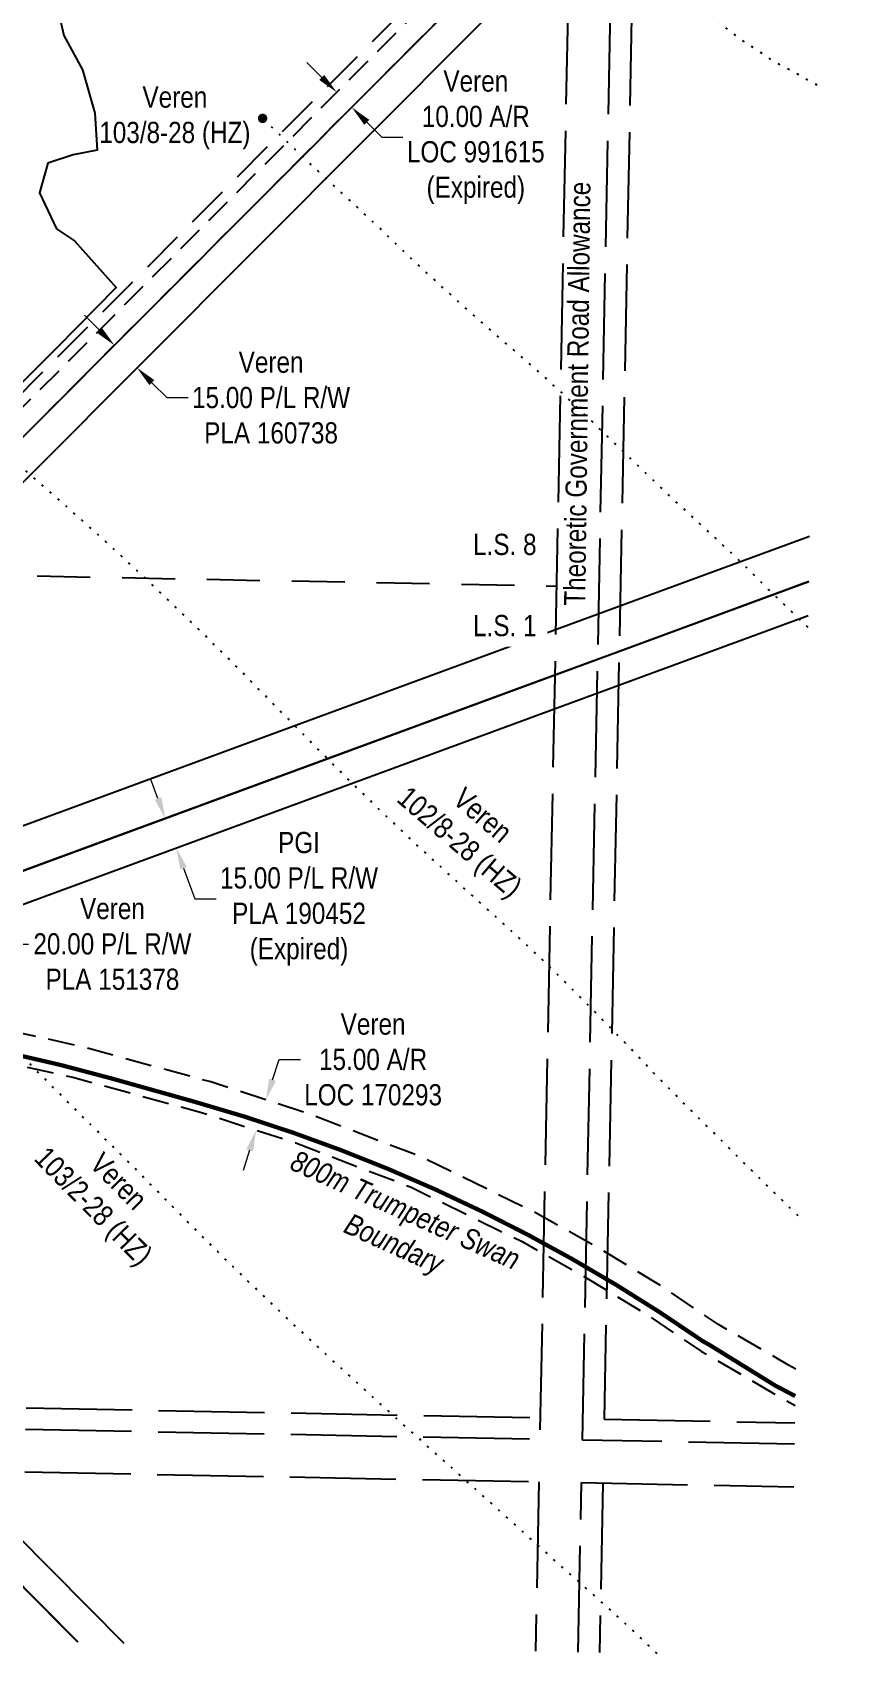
# Model space of a CAD drawing. Extents: x 398369 to 421873, y 6032457 to 6050071.
# Drawn here: x 410655 to 411042, y 6046589 to 6047353 of the extents above; entities that cross this region are included whole.
import ezdxf
from ezdxf.enums import TextEntityAlignment as Align

# ---------------------------------------------------------------- set-up
doc = ezdxf.new("R2010")
doc.units = 0
doc.header["$LTSCALE"] = 5
doc.header["$PDSIZE"] = 0.5
for name, pattern in [('DASHDOT2', [12.7, 6.35, -3.175, 0, -3.175]), ('foc-ACCESSROAD', [3.75, 2.5, -1.25]), ('foc-DOT', [1, 0.2, -0.8]), ('foc-LSD', [8, 5, -3]), ('foc-MONUMENT-BDYS', [6, 4, -2]), ('foc-UNSURVEYED', [12.5, 10, -2.5])]:
    doc.linetypes.add(name, pattern=pattern)
doc.layers.get('Defpoints').update_dxf_attribs({"color": 9})
for name, color, linetype in [('ABADATA-DRILL', 8, 'foc-DOT'), ('ABADATA-DRILL-T', 8, 'Continuous'), ('AS-WILDLIFE', 131, 'DASHDOT2'), ('C-AR', 13, 'foc-ACCESSROAD'), ('C-RW', 13, 'Continuous'), ('DETAIL-HZ-Existing', 8, 'foc-DOT'), ('F-RW', 190, 'Continuous'), ('L-MON-PLAN', 7, 'foc-MONUMENT-BDYS'), ('L-ROAD-T', 7, 'Continuous'), ('L-SECTION-LSD', 7, 'foc-LSD'), ('L-USEC', 7, 'foc-UNSURVEYED'), ('WETLAND', 143, 'Continuous')]:
    doc.layers.add(name, color=color, linetype=linetype)
for name, color, linetype, lineweight in [('C-AR-T', 13, 'Continuous', 9), ('C-RW-T', 13, 'Continuous', 9), ('F-RW-T', 190, 'Continuous', 9)]:
    doc.layers.add(name, color=color, linetype=linetype, lineweight=lineweight)
doc.styles.add('100L', font='ARIALN.TTF', dxfattribs={"height": 11})
doc.styles.add('80CG', font='ARIALN.TTF', dxfattribs={"height": 10})
doc.styles.add('80L', font='ARIALN.TTF', dxfattribs={"height": 10})
doc.dimstyles.new('Compass 5 000', dxfattribs={"dimscale": 5, "dimtxt": 9, "dimasz": 2, "dimexe": 0.2, "dimexo": 0.0625, "dimgap": 0.5, "dimtad": 0, "dimtih": 1, "dimtoh": 1, "dimzin": 0, "dimdsep": 46, "dimtxsty": '80CG', "dimcen": 0.1, "dimse1": 1, "dimse2": 1, "dimclrd": 256, "dimclrt": 256, "dimaunit": 1, "dimadec": 4, "dimazin": 0, "dimtfac": 0.06, "dimtofl": 0, "dimtmove": 0, "dimatfit": 1, "dimfxl": 0.2, "dimtolj": 1, "dimtzin": 0, "dimlwd": -1, "dimarcsym": 0})

# ---------------------------------------------------------------- blocks, each defined once
blk = doc.blocks.new('*D53')
at = {"layer": 'C-AR-T', "transparency": 16777216}
for p, q in [((410767.96, 6046859.56), (410771.05, 6046869.07)), ((410771.05, 6046869.07), (410781.05, 6046869.07)), ((410757.16, 6046826.28), (410754.07, 6046816.76))]:
    blk.add_line(p, q, dxfattribs=at)
for points in [[(410766.38, 6046860.07), (410769.55, 6046859.05), (410764.87, 6046850.05)], [(410755.57, 6046826.79), (410758.75, 6046825.76), (410760.25, 6046835.79)]]:
    blk.add_solid(points, dxfattribs=at)
at = {"layer": 'Defpoints', "color": 0, "transparency": 16777216}
for p in [(410764.48, 6046850.18), (410764.87, 6046850.05), (410759.85, 6046835.92)]:
    blk.add_point(p, dxfattribs=at)
at = {"layer": 'C-AR-T', "transparency": 16777216, "insert": (410815.35, 6046869.07), "char_height": 10, "attachment_point": 5, "style": '80CG'}
blk.add_mtext('\\A1;Veren\\P15.00 A/R\\PLOC 170293', dxfattribs=at)
blk = doc.blocks.new('*D54')
at = {"layer": 'C-AR-T', "transparency": 16777216}
for p, q in [((410791.12, 6047332.04), (410784.04, 6047339.1)), ((410812.36, 6047310.86), (410819.44, 6047303.8)), ((410819.44, 6047303.8), (410829.44, 6047303.8))]:
    blk.add_line(p, q, dxfattribs=at)
for points in [[(410792.3, 6047333.22), (410789.94, 6047330.86), (410798.2, 6047324.98)], [(410813.53, 6047312.04), (410811.18, 6047309.68), (410805.28, 6047317.92)]]:
    blk.add_solid(points, dxfattribs=at)
at = {"layer": 'Defpoints', "color": 0, "transparency": 16777216}
for p in [(410798.2, 6047324.98), (410753.09, 6047279.75), (410760.16, 6047272.69)]:
    blk.add_point(p, dxfattribs=at)
at = {"layer": 'C-AR-T', "transparency": 16777216, "insert": (410863.77, 6047303.8), "char_height": 10, "attachment_point": 5, "style": '80CG'}
blk.add_mtext('\\A1;Veren\\P10.00 A/R\\PLOC 991615\\P(Expired)', dxfattribs=at)
blk = doc.blocks.new('*D60')
at = {"layer": 'C-RW-T', "transparency": 16777216}
for p, q in [((410686.33, 6047212.82), (410679.25, 6047219.88)), ((410711.09, 6047188.12), (410718.17, 6047181.06)), ((410718.17, 6047181.06), (410728.17, 6047181.06))]:
    blk.add_line(p, q, dxfattribs=at)
for points in [[(410687.51, 6047214), (410685.15, 6047211.64), (410693.41, 6047205.76)], [(410712.27, 6047189.3), (410709.92, 6047186.94), (410704.01, 6047195.18)]]:
    blk.add_solid(points, dxfattribs=at)
at = {"layer": 'Defpoints', "color": 0, "transparency": 16777216}
for p in [(410688.32, 6047200.66), (410698.93, 6047190.08), (410704.01, 6047195.18)]:
    blk.add_point(p, dxfattribs=at)
at = {"layer": 'C-RW-T', "transparency": 16777216, "insert": (410767.26, 6047181.06), "char_height": 10, "attachment_point": 5, "style": '80CG'}
blk.add_mtext('\\A1;Veren\\P15.00 P/L R/W^JPLA 160738', dxfattribs=at)
blk = doc.blocks.new('*D66')
at = {"layer": 'Defpoints', "color": 0, "transparency": 16777216}
for p in [(410717.72, 6046982.87), (410722.58, 6046968.68), (410722.9, 6046968.8)]:
    blk.add_point(p, dxfattribs=at)
at = {"layer": 'F-RW-T', "transparency": 16777216}
for p, q in [((410713.95, 6046992.14), (410710.5, 6047001.52)), ((410726.03, 6046959.3), (410731.34, 6046944.85)), ((410731.34, 6046944.85), (410741.34, 6046944.85))]:
    blk.add_line(p, q, dxfattribs=at)
for points in [[(410715.51, 6046992.72), (410712.39, 6046991.56), (410717.4, 6046982.75)], [(410727.6, 6046959.87), (410724.47, 6046958.72), (410722.58, 6046968.68)]]:
    blk.add_solid(points, dxfattribs=at)
at = {"layer": 'F-RW-T', "transparency": 16777216, "insert": (410780.43, 6046944.85), "char_height": 10, "attachment_point": 5, "style": '80CG'}
blk.add_mtext('\\A1;PGI\\P15.00 P/L R/W\\PPLA 190452\\P(Expired)', dxfattribs=at)
blk = doc.blocks.new('*D67')
at = {"layer": 'C-RW-T', "transparency": 16777216}
for p, q in [((410622.27, 6046979.72), (410618.82, 6046989.1)), ((410636.08, 6046942.18), (410642.94, 6046923.53)), ((410642.94, 6046923.53), (410652.94, 6046923.53))]:
    blk.add_line(p, q, dxfattribs=at)
for points in [[(410623.84, 6046980.29), (410620.71, 6046979.14), (410625.73, 6046970.33)], [(410637.64, 6046942.76), (410634.52, 6046941.61), (410632.63, 6046951.57)]]:
    blk.add_solid(points, dxfattribs=at)
at = {"layer": 'Defpoints', "color": 0, "transparency": 16777216}
for p in [(410815.04, 6047039.97), (410821.94, 6047021.21), (410625.73, 6046970.33)]:
    blk.add_point(p, dxfattribs=at)
at = {"layer": 'C-RW-T', "transparency": 16777216, "insert": (410692.48, 6046923.53), "char_height": 10, "attachment_point": 5, "style": '80CG'}
blk.add_mtext('\\A1;Veren\\P20.00 P/L R/W^JPLA 151378', dxfattribs=at)
blk = doc.blocks.new('BH_Existing')
at = {"layer": 'DETAIL-HZ-Existing'}
h = blk.add_hatch(color=256, dxfattribs=at)
h.dxf.hatch_style = 1
edge = h.paths.add_edge_path()
edge.add_arc((0, 0), 0.45, 0, 360)

msp = doc.modelspace()

# ---------------------------------------------------------------- linework, layer by layer
at = {"layer": 'ABADATA-DRILL', "flags": 128}
for points in [[(411024.694, 6047328.338), (411020.71, 6047330.59), (411003.905, 6047339.824), (410987.817, 6047350.495), (410972.684, 6047362.428), (410958.066, 6047375.13), (410943.963, 6047388.094), (410929.434, 6047400.755), (410914.894, 6047413.356), (410901.353, 6047426.949), (410888.731, 6047441.544), (410876.943, 6047456.813), (410867.995, 6047468.967), (410854.922, 6047486.641)], [(410949.268, 6046589.065), (410940.532, 6046597.412), (410926.429, 6046610.375), (410912.012, 6046623.135), (410897.677, 6046635.952), (410883.392, 6046648.809), (410869.136, 6046661.625), (410854.86, 6046674.432), (410840.553, 6046687.209), (410826.227, 6046700.017), (410812.032, 6046712.852), (410797.907, 6046725.735), (410783.775, 6046738.729), (410769.724, 6046751.841), (410755.846, 6046765.051), (410742.003, 6046778.549), (410728.373, 6046792.143), (410714.853, 6046805.786), (410701.383, 6046819.427), (410687.73, 6046832.931), (410674.028, 6046846.457), (410660.457, 6046860.05), (410646.888, 6046873.734), (410633.471, 6046887.494), (410620.175, 6046901.352), (410606.94, 6046915.258), (410593.382, 6046928.991), (410579.467, 6046942.341), (410565.447, 6046955.493), (410551.427, 6046968.605), (410537.376, 6046981.647), (410523.275, 6046994.74), (410509.385, 6047007.839), (410495.58, 6047021.197), (410484.962, 6047031.843), (410470.268, 6047046.838)]]:
    msp.add_lwpolyline(points, dxfattribs=at)
at = {"layer": 'AS-WILDLIFE', "const_width": 2, "flags": 128}
msp.add_lwpolyline([(409867.811, 6046610.271), (409877.676, 6046621.716), (409894.469, 6046640.019), (409911.822, 6046657.791), (409929.719, 6046675.016), (409948.142, 6046691.677), (409967.073, 6046707.757), (409986.494, 6046723.243), (410006.387, 6046738.118), (410026.732, 6046752.368), (410047.509, 6046765.979), (410068.7, 6046778.939), (410090.282, 6046791.235), (410112.236, 6046802.854), (410134.54, 6046813.787), (410157.172, 6046824.021), (410180.112, 6046833.549), (410203.336, 6046842.359), (410226.822, 6046850.444), (410250.549, 6046857.796), (410274.492, 6046864.407), (410298.628, 6046870.272), (410322.936, 6046875.385), (410347.39, 6046879.741), (410371.968, 6046883.335), (410396.645, 6046886.164), (410421.399, 6046888.226), (410446.204, 6046889.519), (410471.038, 6046890.041), (410495.876, 6046889.791), (410520.694, 6046888.77), (410545.468, 6046886.979), (410570.175, 6046884.42), (410594.791, 6046881.095), (410619.291, 6046877.008), (410643.653, 6046872.161), (410667.853, 6046866.561), (410691.867, 6046860.212), (410731.49, 6046849.075), (410754.639, 6046842.196), (410777.569, 6046834.619), (410800.259, 6046826.351), (410822.687, 6046817.4), (410844.835, 6046807.773), (410866.681, 6046797.48), (410888.205, 6046786.531), (410909.387, 6046774.934), (410930.209, 6046762.701), (410950.65, 6046749.843), (410970.693, 6046736.371), (410973.971, 6046734.526), (411004.926, 6046715.378), (411014.33, 6046710.435)], dxfattribs=at)
at = {"layer": 'C-AR', "flags": 128}
for points in [[(411108.285, 6047621.74), (411125.172, 6047638.672), (411284.455, 6047799.319), (411277.423, 6047806.423), (411118.092, 6047645.719), (411101.212, 6047628.794), (410530.819, 6047056.944), (410344.821, 6046870.488), (410351.816, 6046863.348), (410537.896, 6047049.885), (411108.27, 6047621.754)], [(411014.543, 6046723.129), (411011.143, 6046725.054), (410978.094, 6046744.211), (410952.056, 6046761.75), (410920.198, 6046781.071), (410892.528, 6046796.538), (410838.936, 6046822.812), (410783.889, 6046843.878), (410738.829, 6046858.5), (410677.37, 6046875.284), (410628.759, 6046886.049), (410598.382, 6046890.71), (410488.511, 6047000.338), (410477.905, 6046989.715), (410531.91, 6046935.83), (410591.264, 6046876.634)], [(410597.026, 6046875.749), (410625.998, 6046871.304), (410673.772, 6046860.724), (410734.538, 6046844.13), (410778.893, 6046829.737), (410832.944, 6046809.051), (410885.565, 6046783.253), (410912.65, 6046768.113), (410943.976, 6046749.115), (410970.138, 6046731.493), (411003.69, 6046712.044), (411014.257, 6046706.061)]]:
    msp.add_lwpolyline(points, dxfattribs=at)
at = {"layer": 'C-RW', "flags": 128}
for points in [[(410832.685, 6047776.174), (410838.209, 6047786.892), (410910.474, 6047777.859), (411129.064, 6047621.371), (410548.511, 6047039.296), (410379.045, 6046869.413), (410368.43, 6046880.002), (410537.896, 6047049.885), (411105.984, 6047619.462), (410904.842, 6047763.459), (410846.735, 6047770.722), (410831.837, 6047741.818)], [(411020.769, 6047094.349), (410927.044, 6047059.872), (410896.639, 6047048.687), (410542.876, 6046918.554), (410526.691, 6046912.601), (410477.829, 6046961.354), (410397.038, 6046880.346), (410382.529, 6046865.82), (410368.43, 6046880.002), (410477.791, 6046989.633), (410531.773, 6046935.771), (410897.058, 6047070.142), (410927.443, 6047081.32), (411021.129, 6047115.783)]]:
    msp.add_lwpolyline(points, dxfattribs=at)
at = {"layer": 'C-RW'}
msp.add_lwpolyline([(410676.163, 6046594.42), (410540.763, 6046730.484), (410381.424, 6046893.116), (410365.89, 6046877.548), (410503.711, 6046736.88), (410505.139, 6046738.279), (410526.538, 6046716.438), (410647.399, 6046594.984)], dxfattribs=at)
at = {"layer": 'F-RW', "flags": 128}
for points in [[(410676.26, 6046594.418), (410488.997, 6046783.32), (410582.04, 6046875.83), (410581.9, 6046932.909), (411020.769, 6047094.349)], [(411020.5, 6047078.274), (410596.912, 6046922.456), (410597.05, 6046869.602), (410509.795, 6046783.637), (410697.791, 6046593.996)]]:
    msp.add_lwpolyline(points, dxfattribs=at)
at = {"layer": 'L-MON-PLAN', "flags": 128}
msp.add_lwpolyline([(411252.275, 6047788.174), (411114.867, 6047649.581), (410527.288, 6047060.45), (410342.395, 6046875.101)], dxfattribs=at)
at = {"layer": 'L-SECTION-LSD'}
msp.add_line((410097.115, 6047107.991), (410901.792, 6047092.213), dxfattribs=at)
at = {"layer": 'L-USEC'}
for p, q in [((410909.676, 6047494.299), (410893.908, 6046690.127)), ((410914.012, 6046689.732), (410929.781, 6047493.905)), ((410939.838, 6047493.708), (410924.266, 6046699.592)), ((410089.357, 6046715.963), (410894.105, 6046700.183)), ((410089.158, 6046705.906), (410893.908, 6046690.126)), ((410924.266, 6046699.592), (411014.119, 6046697.83)), ((410088.761, 6046685.802), (410893.514, 6046670.022)), ((411013.95, 6046687.773), (410914.012, 6046689.732)), ((410893.514, 6046670.022), (410891.948, 6046590.189)), ((410912.053, 6046589.795), (410913.618, 6046669.628)), ((410913.618, 6046669.628), (411013.613, 6046667.667)), ((410923.675, 6046669.431), (410922.109, 6046589.598))]:
    msp.add_line(p, q, dxfattribs=at)
at = {"layer": 'WETLAND', "flags": 128}
msp.add_lwpolyline([(410662.479, 6047382.76), (410669.622, 6047351.804), (410678.354, 6047335.612), (410684.129, 6047315.221), (410685.25, 6047297.781), (410673.988, 6047295.527), (410662.082, 6047291.558), (410658.113, 6047277.668), (410666.051, 6047260.602), (410674.61, 6047255.028), (410694.273, 6047232.987), (410666.31, 6047204.585), (410628.347, 6047166.939)], dxfattribs=at)

# ---------------------------------------------------------------- block references
at = {"layer": 'ABADATA-DRILL-T', "xscale": 4.997834250000043, "yscale": 4.997834250000043, "zscale": 4.997834250000043}
msp.add_blockref('BH_Existing', (410763.259, 6047312.692), dxfattribs=at)

# ---------------------------------------------------------------- texts
at = {"layer": 'ABADATA-DRILL-T', "insert": (410686.557, 6047327.741), "char_height": 9.99567, "attachment_point": 1, "style": '80L'}
msp.add_mtext_dynamic_manual_height_columns('\\pxqc;Veren\\P103/8-28 (HZ)', width=70.70709, gutter_width=50.022, heights=[0], dxfattribs=at)
at = {"layer": 'ABADATA-DRILL-T', "char_height": 9.99567, "attachment_point": 1, "style": '80L'}
for s, insert, rotation in [('\\pxqc;Veren\\P102/8-28 (HZ)', (410843.474, 6047011.095), 319.423851), ('\\pxqc;Veren\\P103/2-28 (HZ)', (410674.192, 6046840.447), 314.637923)]:
    msp.add_mtext_dynamic_manual_height_columns(s, width=70.70709, gutter_width=50.022, heights=[0], dxfattribs=dict(at, insert=insert, rotation=rotation))
at = {"layer": 'AS-WILDLIFE', "insert": (410779.624, 6046826.692), "char_height": 9.99567, "attachment_point": 1, "rotation": 335.738983, "style": '80L'}
msp.add_mtext_dynamic_manual_height_columns('\\pxqc;{\\fArial Narrow|b0|i1|c0|p34;800m Trumpeter Swan \\P Boundary}', width=116.38506, gutter_width=50.022, heights=[0], dxfattribs=at)
at = {"layer": 'L-ROAD-T', "style": '80L'}
msp.add_text('Theoretic Government Road Allowance', height=9.99567, rotation=89.289943, dxfattribs=at).set_placement((410911.593, 6047182.928), align=Align.MIDDLE_CENTER)

# ---------------------------------------------------------------- dimensions: what is measured, and where the dimension line sits
at = {"layer": 'C-AR-T', "color": 3}
dim = msp.add_linear_dim(base=(410798.199, 6047324.98), p1=(410760.164, 6047272.691), p2=(410753.088, 6047279.748), angle=135.077049, text='Veren\\P10.00 A/R\\PLOC 991615\\P(Expired)', dimstyle='Compass 5 000', dxfattribs=at)
dim.commit()
dim.dimension.update_dxf_attribs({"geometry": '*D54', "text_midpoint": (410863.771, 6047303.8), "dimtype": 161})
dim = msp.add_aligned_dim(p1=(410759.853, 6046835.915), p2=(410764.48, 6046850.176), distance=-0.414, text='Veren\\P15.00 A/R\\PLOC 170293', dimstyle='Compass 5 000', dxfattribs=at)
dim.commit()
dim.dimension.update_dxf_attribs({"geometry": '*D53', "text_midpoint": (410815.349, 6046869.072)})
at = {"layer": 'C-RW-T', "color": 3}
dim = msp.add_aligned_dim(p1=(410688.324, 6047200.656), p2=(410698.928, 6047190.08), distance=7.202, text='Veren\\P15.00 P/L R/W^JPLA 160738', dimstyle='Compass 5 000', dxfattribs=at)
dim.commit()
dim.dimension.update_dxf_attribs({"geometry": '*D60', "text_midpoint": (410767.261, 6047181.055)})
dim = msp.add_linear_dim(base=(410625.726, 6046970.332), p1=(410821.94, 6047021.209), p2=(410815.039, 6047039.972), angle=110.196255, text='Veren\\P20.00 P/L R/W^JPLA 151378', dimstyle='Compass 5 000', dxfattribs=at)
dim.commit()
dim.dimension.update_dxf_attribs({"geometry": '*D67', "text_midpoint": (410692.481, 6046923.531), "dimtype": 161})
at = {"layer": 'F-RW-T', "color": 3}
dim = msp.add_linear_dim(base=(410722.579, 6046968.683), p1=(410717.722, 6046982.872), p2=(410722.899, 6046968.801), angle=290.196255, text='PGI\\P15.00 P/L R/W\\PPLA 190452\\P(Expired)', dimstyle='Compass 5 000', dxfattribs=at)
dim.commit()
dim.dimension.update_dxf_attribs({"geometry": '*D66', "text_midpoint": (410780.431, 6046944.854), "dimtype": 161})

# ---------------------------------------------------------------- next in the draw order: texts
at = {"layer": 'L-SECTION-LSD', "char_height": 9.9957, "attachment_point": 1, "style": '100L', "bg_fill": 3, "box_fill_scale": 1.5, "bg_fill_color": 256, "bg_fill_transparency": 0}
for s, width, insert in [('L.S. 8', 30.41432, (410862.479, 6047116.9)), ('L.S. 1', 30.00419, (410862.479, 6047078.632))]:
    msp.add_mtext_dynamic_manual_height_columns(s, width=width, gutter_width=55.024, heights=[0], dxfattribs=dict(at, insert=insert))

# ---------------------------------------------------------------- next in the draw order: linework, layer by layer
at = {"layer": 'ABADATA-DRILL', "flags": 128}
for points in [[(411020.408, 6047072.775), (411015.563, 6047077.322), (411001.788, 6047090.679), (410988.095, 6047104.164), (410974.134, 6047117.255), (410959.943, 6047130.28), (410945.974, 6047143.471), (410932.166, 6047156.679), (410918.39, 6047170.036), (410904.453, 6047183.286), (410890.147, 6047196.103), (410875.606, 6047208.664), (410861.127, 6047221.315), (410846.881, 6047234.121), (410832.81, 6047247.174), (410818.776, 6047260.576), (410804.796, 6047273.717), (410790.653, 6047286.691), (410778.412, 6047298.168), (410763.259, 6047312.692)], [(411015.755, 6046795.377), (411002.149, 6046808.609), (410988.456, 6046822.084), (410974.793, 6046835.609), (410961.082, 6046849.155), (410947.583, 6046862.857), (410934.308, 6046876.744), (410920.95, 6046890.464), (410907.419, 6046904.076), (410893.705, 6046917.502), (410879.623, 6046930.515), (410865.447, 6046943.319), (410851.263, 6046956.224), (410837.1, 6046969.199), (410823.109, 6046982.28), (410809.243, 6046995.569), (410795.59, 6047009.084), (410782.08, 6047022.726), (410768.571, 6047036.388), (410755.151, 6047050.048), (410741.609, 6047063.55), (410727.914, 6047076.946), (410714.037, 6047090.215), (410700.017, 6047103.337), (410685.874, 6047116.301), (410671.608, 6047129.077), (410657.249, 6047141.735), (410651.603, 6047146.695), (410635.909, 6047160.639)]]:
    msp.add_lwpolyline(points, dxfattribs=at)

doc.saveas('drawing.dxf')
